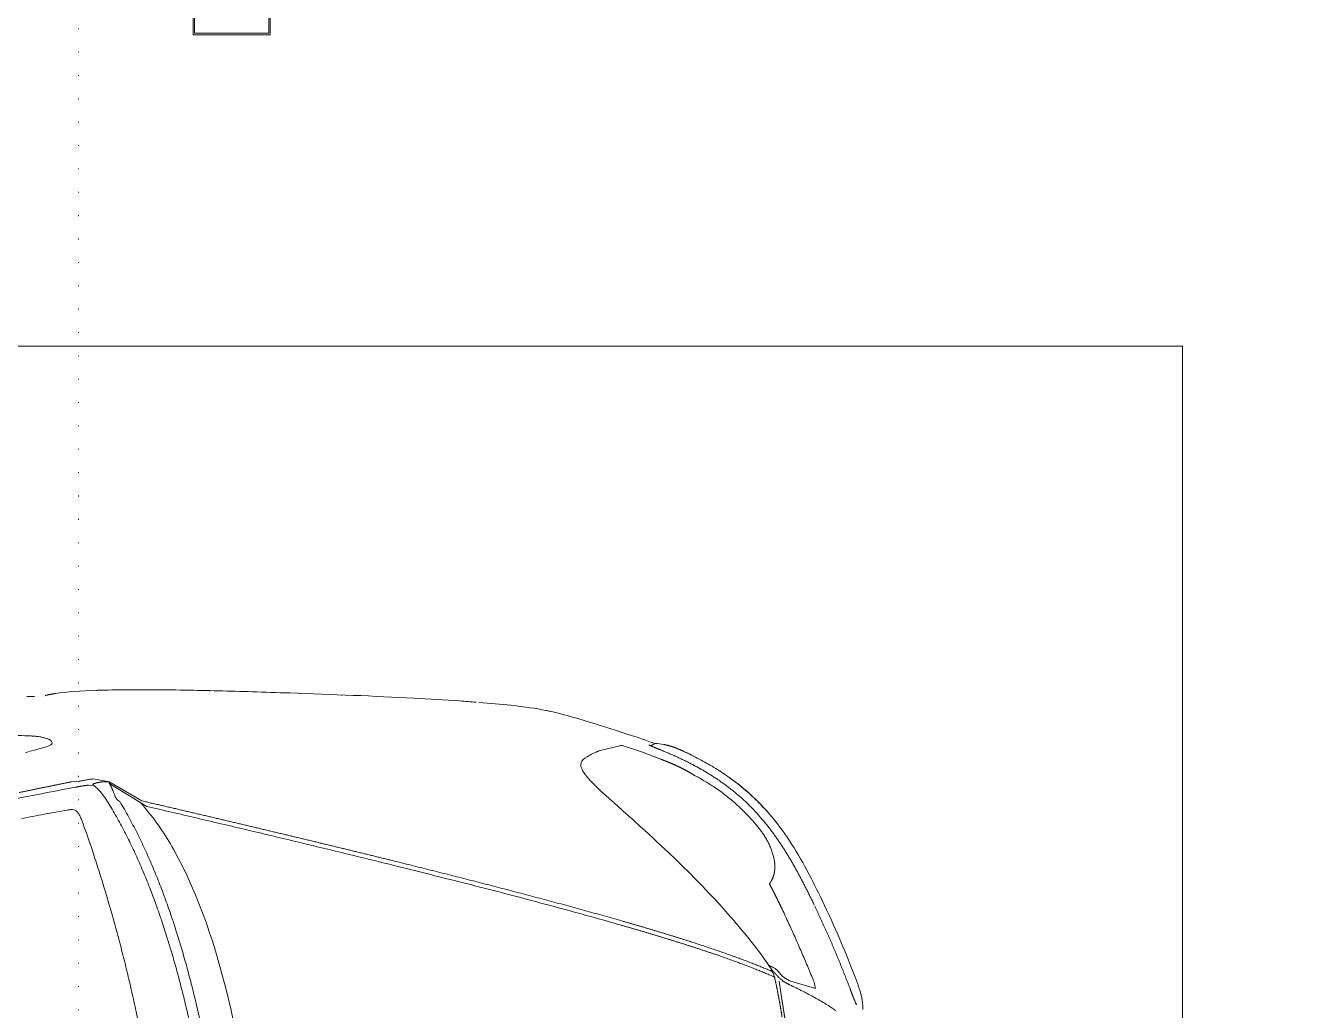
# Model space of a CAD drawing. Extents: x -1073 to 35213, y -1180 to 6950.
# Drawn here: x 31654 to 31829.6, y 2260.8 to 2396.8 of the extents above; entities that cross this region are included whole.
import ezdxf
from ezdxf.xclip import XClip

# ---------------------------------------------------------------- set-up
doc = ezdxf.new("R2010")
doc.units = 0
doc.header["$LTSCALE"] = 25
doc.header["$XCLIPFRAME"] = 0
doc.linetypes.add('DOT2', pattern=[0.125, 0, -0.125])
doc.layers.get('0').update_dxf_attribs({"color": 9, "lineweight": 9})
for name, color, linetype, lineweight in [('04', 9, 'Continuous', 9), ('06D', 9, 'Continuous', 9), ('10A', 9, 'Continuous', 9), ('20', 9, 'DOT2', 9), ('E-DAHİLİ KAMERA', 7, 'Continuous', 30), ('E-HARİCİ KAMERA', 7, 'Continuous', 30)]:
    doc.layers.add(name, color=color, linetype=linetype, lineweight=lineweight)

# ---------------------------------------------------------------- blocks, each defined once
blk = doc.blocks.new('p-araba-polo')
at = {"extrusion": (0, 0, -1)}
for p, q in [((0.3189, 0.7484), (0.328, 0.7495)), ((0.3334, 0.7485), (0.3346, 0.7476)), ((0.3344, 0.7478), (0.3365, 0.7464)), ((0.4081, 0.7394), (0.3783, 0.7469)), ((1.1683, 0.7463), (1.1655, 0.7477)), ((1.1879, 0.7407), (1.1962, 0.7386)), ((0.4278, 0.7293), (0.4248, 0.7314)), ((1.033, 0.6629), (1.0852, 0.695)), ((1.0841, 0.6962), (1.0396, 0.6705)), ((1.1066, 0.7007), (1.0845, 0.6967)), ((1.1073, 0.6936), (1.1062, 0.6918)), ((1.1134, 0.6923), (1.1062, 0.6918)), ((1.1134, 0.6923), (1.1134, 0.6923)), ((1.1367, 0.6968), (1.1276, 0.6974)), ((0.3875, 0.668), (0.3764, 0.6575)), ((0.3712, 0.653), (0.3749, 0.6562)), ((0.3749, 0.6562), (0.3764, 0.6575)), ((0.172, 0.4427), (0.1727, 0.4429)), ((0.1727, 0.4429), (0.1735, 0.4432)), ((0.1094, 0.4114), (0.1433, 0.4214)), ((0.1556, 0.3961), (0.1593, 0.4217)), ((0.1683, 0.4355), (0.17, 0.4382))]:
    blk.add_line(p, q, dxfattribs=at)
at = {"flags": 128}
for points in [[(1.1683, 0.7463), (1.1701, 0.7457), (1.1719, 0.7451), (1.1739, 0.7445)], [(1.1739, 0.7445), (1.1785, 0.7432), (1.1832, 0.742), (1.1879, 0.7407)], [(0.427, 0.7064), (0.4277, 0.7072), (0.4282, 0.7081)], [(0.4171, 0.6952), (0.4181, 0.6962), (0.4193, 0.6975), (0.4207, 0.699)], [(0.3874, 0.668), (0.3906, 0.6707), (0.3938, 0.6734)]]:
    blk.add_lwpolyline(points, dxfattribs=at)
for points, degree, knots in [([(0.578, 0.8067), (0.5852, 0.8073), (0.6136, 0.8094), (0.6943, 0.8142), (0.7938, 0.8181), (0.9022, 0.8216), (0.9869, 0.8238), (1.0486, 0.8241), (1.0808, 0.8236)], 3, [0, 0, 0, 0, 0.049552, 0.182368, 0.511137, 0.607099, 0.78604, 1, 1, 1, 1]), ([(1.1685, 0.817), (1.1673, 0.8173), (1.1645, 0.8178), (1.1614, 0.8183), (1.1596, 0.8186)], 3, [0, 0, 0, 0, 0.431347, 1, 1, 1, 1]), ([(1.1747, 0.8151), (1.1747, 0.8151), (1.1747, 0.8151), (1.1747, 0.8151), (1.1747, 0.8151), (1.1747, 0.8151), (1.1747, 0.8151), (1.1747, 0.8151), (1.1747, 0.8151), (1.1747, 0.8151), (1.1747, 0.8151)], 5, [0, 0, 0, 0, 0, 0, 1, 1, 1, 1, 1, 1.000001, 1.000001, 1.000001, 1.000001, 1.000001, 1.000001]), ([(1.1747, 0.8151), (1.1747, 0.8151), (1.1747, 0.8151), (1.1747, 0.8151), (1.1747, 0.8151), (1.1747, 0.8151), (1.1747, 0.8151)], 3, [0, 0, 0, 0, 1, 1, 1, 1.000001, 1.000001, 1.000001, 1.000001]), ([(1.1766, 0.815), (1.1766, 0.815), (1.1766, 0.815), (1.1766, 0.815), (1.1766, 0.815), (1.1766, 0.815), (1.1766, 0.815)], 3, [0, 0, 0, 0, 1, 1, 1, 1, 1, 1, 1]), ([(1.191, 0.8144), (1.1909, 0.8144), (1.1897, 0.8144), (1.1862, 0.8144), (1.1896, 0.8144), (1.1952, 0.8145), (1.1986, 0.8146)], 3, [0, 0, 0, 0, 0.113468, 0.583142, 0.713373, 1, 1, 1, 1]), ([(0.3308, 0.7495), (0.3436, 0.7542), (0.3636, 0.7609), (0.3938, 0.7706), (0.4254, 0.7806), (0.4544, 0.789), (0.4711, 0.793), (0.4757, 0.7941)], 3, [0, 0, 0, 0, 0.260213, 0.420209, 0.662967, 0.897224, 1, 1, 1, 1]), ([(0.4758, 0.7941), (0.4779, 0.7946), (0.4931, 0.7978), (0.5106, 0.8003), (0.5297, 0.8023)], 3, [0, 0, 0, 0, 0.124213, 1, 1, 1, 1]), ([(0.5894, 0.8074), (0.5894, 0.8074), (0.5894, 0.8074), (0.5894, 0.8074), (0.5894, 0.8074), (0.5894, 0.8074), (0.5894, 0.8074), (0.5894, 0.8074), (0.5894, 0.8074), (0.5894, 0.8074), (0.5894, 0.8074), (0.5894, 0.8074), (0.5894, 0.8074), (0.5894, 0.8074), (0.5894, 0.8074)], 7, [0, 0, 0, 0, 0, 0, 0, 0, 1, 1, 1, 1, 1, 1, 1, 1, 1, 1, 1, 1, 1, 1, 1]), ([(1.1969, 0.7603), (1.195, 0.7602), (1.191, 0.76), (1.1851, 0.7596), (1.1793, 0.7588), (1.1739, 0.7576), (1.1692, 0.756), (1.1673, 0.7548), (1.1663, 0.7541)], 3, [0, 0, 0, 0, 0.166986, 0.333867, 0.500619, 0.667165, 0.83361, 1, 1, 1, 1]), ([(1.2672, 0.7617), (1.2555, 0.7616), (1.2321, 0.7613), (1.2086, 0.7606), (1.1969, 0.7603)], 3, [0, 0, 0, 0, 0.500277, 1, 1, 1, 1]), ([(0.1774, 0.6572), (0.18, 0.6601), (0.1853, 0.6658), (0.1936, 0.6741), (0.2022, 0.6821), (0.2111, 0.6897), (0.2203, 0.697), (0.2298, 0.7039), (0.2395, 0.7105), (0.2494, 0.7168), (0.2595, 0.7227), (0.2698, 0.7283), (0.2803, 0.7337), (0.2874, 0.737), (0.2909, 0.7387)], 3, [0, 0, 0, 0, 0.083333, 0.166665, 0.249997, 0.333329, 0.416662, 0.499995, 0.583328, 0.666661, 0.749996, 0.83333, 0.916665, 1, 1, 1, 1]), ([(0.2909, 0.7387), (0.2938, 0.74), (0.2996, 0.7426), (0.3085, 0.7459), (0.3146, 0.7476), (0.3178, 0.7481)], 3, [0, 0, 0, 0, 0.333411, 0.666747, 1, 1, 1, 1]), ([(0.3764, 0.7468), (0.3726, 0.7457), (0.3649, 0.7434), (0.3536, 0.7396), (0.3424, 0.7356), (0.3351, 0.7327), (0.3314, 0.7312)], 3, [0, 0, 0, 0, 0.250001, 0.500002, 0.750003, 1, 1, 1, 1]), ([(0.3314, 0.7312), (0.3306, 0.7308), (0.3289, 0.7302), (0.3265, 0.7292), (0.3241, 0.7283), (0.3217, 0.7274), (0.3202, 0.7269), (0.3195, 0.7266)], 3, [0, 0, 0, 0, 0.19886, 0.400952, 0.606006, 0.809658, 1, 1, 1, 1]), ([(0.0999, 0.5329), (0.1137, 0.5611), (0.1417, 0.6167), (0.1884, 0.6724), (0.2204, 0.6972), (0.2284, 0.7028)], 3, [0, 0, 0, 0, 0.436314, 0.862947, 1, 1, 1, 1]), ([(0.2762, 0.7056), (0.2741, 0.7045), (0.2697, 0.7021), (0.2632, 0.6983), (0.2566, 0.6943), (0.2523, 0.6915), (0.2501, 0.6901)], 3, [0, 0, 0, 0, 0.240377, 0.493552, 0.746754, 1, 1, 1, 1]), ([(0.2501, 0.6901), (0.2474, 0.6883), (0.2421, 0.6847), (0.2343, 0.679), (0.2268, 0.6729), (0.2194, 0.6665), (0.2145, 0.662), (0.2121, 0.6598)], 3, [0, 0, 0, 0, 0.200084, 0.400065, 0.600042, 0.800036, 1, 1, 1, 1]), ([(1.0835, 0.6949), (1.0835, 0.6949), (1.0835, 0.6949), (1.0835, 0.6949), (1.0835, 0.6949), (1.0835, 0.6949), (1.0835, 0.6949), (1.0835, 0.6949), (1.0835, 0.6949), (1.0835, 0.6949), (1.0835, 0.6949)], 5, [0, 0, 0, 0, 0, 0, 1, 1, 1, 1, 1, 1.000001, 1.000001, 1.000001, 1.000001, 1.000001, 1.000001]), ([(1.0853, 0.6968), (1.0851, 0.6968), (1.0847, 0.6968), (1.0844, 0.6966), (1.0841, 0.6965), (1.0841, 0.6963), (1.0841, 0.6962)], 3, [0, 0, 0, 0, 0.226641, 0.489612, 0.73866, 1, 1, 1, 1]), ([(1.093, 0.6968), (1.0925, 0.6969), (1.0916, 0.6969), (1.0908, 0.6969), (1.0904, 0.6969)], 3, [0, 0, 0, 0, 0.627101, 1, 1, 1, 1]), ([(1.0954, 0.6966), (1.095, 0.6967), (1.0942, 0.6968), (1.0934, 0.6968), (1.093, 0.6968)], 3, [0, 0, 0, 0, 0.505636, 1, 1, 1, 1]), ([(1.1073, 0.6936), (1.1072, 0.6936), (1.107, 0.6938), (1.1066, 0.6939), (1.1062, 0.6941), (1.106, 0.6942)], 3, [0, 0, 0, 0, 0.23445, 0.472231, 1, 1, 1, 1]), ([(1.1066, 0.7007), (1.1085, 0.7005), (1.1121, 0.7001), (1.1174, 0.6992), (1.1226, 0.6983), (1.1259, 0.6977), (1.1276, 0.6974)], 3, [0, 0, 0, 0, 0.249853, 0.499728, 0.749768, 1, 1, 1, 1]), ([(1.1075, 0.6933), (1.1074, 0.6934), (1.1074, 0.6935), (1.1073, 0.6935), (1.1073, 0.6936)], 3, [0, 0, 0, 0, 0.501057, 1, 1, 1, 1]), ([(1.2133, 0.6735), (1.2066, 0.6748), (1.1931, 0.6775), (1.1725, 0.6814), (1.1518, 0.6855), (1.1379, 0.6882), (1.131, 0.6895)], 3, [0, 0, 0, 0, 0.24266, 0.489789, 0.74853, 1, 1, 1, 1]), ([(1.1367, 0.6968), (1.1487, 0.6944), (1.1728, 0.6895), (1.197, 0.6845), (1.2091, 0.682)], 3, [0, 0, 0, 0, 0.500039, 1, 1, 1, 1]), ([(1.0739, 0.6723), (1.0744, 0.6729), (1.0755, 0.6741), (1.0761, 0.6756), (1.0764, 0.6763)], 3, [0, 0, 0, 0, 0.499911, 1, 1, 1, 1]), ([(1.0764, 0.6763), (1.0769, 0.6775), (1.0778, 0.68), (1.0787, 0.6824), (1.0792, 0.6836)], 3, [0, 0, 0, 0, 0.511036, 1, 1, 1, 1]), ([(0.17, 0.4382), (0.1858, 0.4614), (0.2457, 0.5368), (0.3175, 0.6057), (0.3712, 0.653)], 3, [0, 0, 0, 0, 0.290843, 1, 1, 1, 1]), ([(1.033, 0.6629), (1.0101, 0.6576), (0.9644, 0.6469), (0.8959, 0.6308), (0.8275, 0.6145), (0.7594, 0.598), (0.7142, 0.5869), (0.6916, 0.5814)], 3, [0, 0, 0, 0, 0.200074, 0.400125, 0.600159, 0.800117, 1, 1, 1, 1]), ([(1.1426, 0.6577), (1.141, 0.658), (1.1379, 0.6585), (1.1335, 0.6585), (1.1295, 0.6564), (1.1265, 0.6525), (1.1242, 0.6477), (1.1229, 0.6442), (1.1222, 0.6424)], 3, [0, 0, 0, 0, 0.19548, 0.351811, 0.493077, 0.645392, 0.816793, 1, 1, 1, 1]), ([(1.1222, 0.6424), (1.1229, 0.6442), (1.1242, 0.6477), (1.1265, 0.6525), (1.1295, 0.6564), (1.1335, 0.6585), (1.1379, 0.6585), (1.141, 0.658), (1.1426, 0.6577)], 3, [0, 0, 0, 0, 0.183207, 0.354608, 0.506923, 0.648189, 0.80452, 1, 1, 1, 1]), ([(1.2061, 0.646), (1.1954, 0.6481), (1.1743, 0.6523), (1.1532, 0.6559), (1.1426, 0.6577)], 3, [0, 0, 0, 0, 0.502145, 1, 1, 1, 1]), ([(0.1875, 0.633), (0.1864, 0.6316), (0.1842, 0.6288), (0.1821, 0.6258), (0.1811, 0.6243)], 3, [0, 0, 0, 0, 0.500031, 1, 1, 1, 1]), ([(1.0993, 0.5749), (1.102, 0.5834), (1.1072, 0.5996), (1.1147, 0.6221), (1.1199, 0.6361), (1.1222, 0.6424)], 3, [0, 0, 0, 0, 0.374907, 0.71679, 1, 1, 1, 1]), ([(0.1811, 0.6243), (0.18, 0.6226), (0.1777, 0.619), (0.1747, 0.6136), (0.172, 0.6079), (0.1698, 0.6023), (0.1679, 0.5965), (0.1664, 0.5907), (0.1659, 0.5869), (0.1656, 0.585)], 3, [0, 0, 0, 0, 0.14287, 0.285738, 0.428603, 0.571464, 0.714319, 0.857165, 1, 1, 1, 1]), ([(0.3769, 0.5048), (0.3854, 0.5073), (0.4025, 0.5121), (0.4283, 0.5193), (0.4542, 0.5264), (0.4802, 0.5334), (0.5063, 0.5403), (0.5325, 0.5472), (0.5587, 0.554), (0.5851, 0.5608), (0.6115, 0.5675), (0.6379, 0.5742), (0.6644, 0.5808), (0.6821, 0.5852), (0.6909, 0.5874)], 3, [0, 0, 0, 0, 0.083342, 0.166682, 0.25, 0.333306, 0.416615, 0.499936, 0.583268, 0.666606, 0.749946, 0.83329, 0.916643, 1, 1, 1, 1]), ([(0.6916, 0.5814), (0.6764, 0.5776), (0.6461, 0.5701), (0.6008, 0.5587), (0.5557, 0.5472), (0.5107, 0.5355), (0.4661, 0.5235), (0.4216, 0.5114), (0.3923, 0.5031), (0.3777, 0.4989)], 3, [0, 0, 0, 0, 0.142912, 0.285805, 0.428682, 0.57154, 0.714362, 0.857157, 1, 1, 1, 1]), ([(1.007, 0), (1.0071, 0.0093), (1.0072, 0.0278), (1.0078, 0.0557), (1.0089, 0.0835), (1.0105, 0.1113), (1.0124, 0.1391), (1.0149, 0.1668), (1.0177, 0.1945), (1.0209, 0.2221), (1.0246, 0.2497), (1.0287, 0.2773), (1.0332, 0.3047), (1.0381, 0.3322), (1.0434, 0.3595), (1.049, 0.3867), (1.0551, 0.4139), (1.0616, 0.441), (1.0684, 0.468), (1.0756, 0.4949), (1.0831, 0.5217), (1.091, 0.5484), (1.0965, 0.5661), (1.0993, 0.5749)], 3, [0, 0, 0, 0, 0.047619, 0.095238, 0.142857, 0.190476, 0.238095, 0.285714, 0.333333, 0.380952, 0.428571, 0.47619, 0.523809, 0.571428, 0.619047, 0.666666, 0.714285, 0.761904, 0.809523, 0.857143, 0.904762, 0.952381, 1, 1, 1, 1]), ([(0.172, 0.5544), (0.1691, 0.5489), (0.1634, 0.5378), (0.158, 0.5266), (0.1553, 0.521)], 3, [0, 0, 0, 0, 0.499946, 1, 1, 1, 1]), ([(0.1721, 0.5572), (0.1723, 0.557), (0.1726, 0.5565), (0.1725, 0.5554), (0.1722, 0.5547), (0.172, 0.5544)], 3, [0, 0, 0, 0, 0.34173, 0.655167, 1, 1, 1, 1]), ([(0.1553, 0.521), (0.1524, 0.5147), (0.1464, 0.5022), (0.1379, 0.4833), (0.1296, 0.4643), (0.1214, 0.4453), (0.1161, 0.4325), (0.1135, 0.4261)], 3, [0, 0, 0, 0, 0.199959, 0.399928, 0.599921, 0.799944, 1, 1, 1, 1]), ([(0.1641, 0.4383), (0.1647, 0.4387), (0.1659, 0.4396), (0.1678, 0.4407), (0.1692, 0.4414), (0.1699, 0.4417)], 3, [0, 0, 0, 0, 0.333542, 0.667239, 1, 1, 1, 1]), ([(0.044, 0.3824), (0.044, 0.3841), (0.0439, 0.3875), (0.0443, 0.3927), (0.0451, 0.3978), (0.0462, 0.4028), (0.0476, 0.4078), (0.0492, 0.4127), (0.0509, 0.4176), (0.0521, 0.4208), (0.0527, 0.4224)], 3, [0, 0, 0, 0, 0.124987, 0.249975, 0.374965, 0.49996, 0.624964, 0.749973, 0.874985, 1, 1, 1, 1]), ([(0.1135, 0.4261), (0.1129, 0.4247), (0.1118, 0.422), (0.1104, 0.4178), (0.1095, 0.414), (0.1094, 0.4122), (0.1094, 0.4114)], 3, [0, 0, 0, 0, 0.270369, 0.539534, 0.807022, 1, 1, 1, 1]), ([(0.1433, 0.4214), (0.145, 0.4222), (0.1483, 0.4238), (0.1515, 0.426), (0.1531, 0.4271)], 3, [0, 0, 0, 0, 0.500778, 1, 1, 1, 1]), ([(0.1553, 0.4228), (0.1545, 0.4221), (0.1529, 0.4209), (0.1502, 0.4193), (0.1476, 0.4179), (0.1458, 0.417), (0.1449, 0.4166)], 3, [0, 0, 0, 0, 0.248986, 0.49846, 0.748736, 1, 1, 1, 1]), ([(0.1531, 0.4271), (0.1539, 0.4278), (0.1555, 0.429), (0.1569, 0.4305), (0.1576, 0.4313)], 3, [0, 0, 0, 0, 0.5173, 1, 1, 1, 1]), ([(0.1619, 0.4288), (0.1608, 0.4277), (0.1586, 0.4255), (0.1564, 0.4237), (0.1553, 0.4228)], 3, [0, 0, 0, 0, 0.500116, 1, 1, 1, 1]), ([(0.1576, 0.4313), (0.1582, 0.4321), (0.1596, 0.4337), (0.1616, 0.4362), (0.1632, 0.4376), (0.1641, 0.4383)], 3, [0, 0, 0, 0, 0.335072, 0.667573, 1, 1, 1, 1]), ([(0.1658, 0.4273), (0.1656, 0.4266), (0.1653, 0.4252), (0.165, 0.4237), (0.1648, 0.423)], 3, [0, 0, 0, 0, 0.499348, 1, 1, 1, 1]), ([(0.1691, 0.435), (0.1686, 0.4342), (0.1676, 0.4326), (0.1665, 0.43), (0.1661, 0.4282), (0.1658, 0.4273)], 3, [0, 0, 0, 0, 0.333479, 0.665683, 1, 1, 1, 1]), ([(0.1684, 0.4358), (0.1683, 0.4357), (0.1677, 0.4351), (0.1672, 0.4346), (0.1668, 0.4342)], 3, [0, 0, 0, 0, 0.227086, 1, 1, 1, 1]), ([(0.0615, 0.4113), (0.0608, 0.4095), (0.0594, 0.4057), (0.0572, 0.4), (0.0549, 0.3942), (0.0534, 0.3907), (0.0526, 0.3888)], 3, [0, 0, 0, 0, 0.242914, 0.490387, 0.743262, 1, 1, 1, 1]), ([(0.1449, 0.4166), (0.1418, 0.4151), (0.1357, 0.4122), (0.127, 0.4078), (0.1185, 0.4034), (0.1103, 0.399), (0.1024, 0.3945), (0.0949, 0.3901), (0.0878, 0.3856), (0.0833, 0.3826), (0.0811, 0.3811)], 3, [0, 0, 0, 0, 0.125001, 0.250002, 0.375002, 0.500003, 0.625003, 0.750002, 0.875001, 1, 1, 1, 1]), ([(0.1535, 0.3825), (0.1538, 0.3848), (0.1545, 0.3893), (0.1553, 0.3939), (0.1556, 0.3961)], 3, [0, 0, 0, 0, 0.499954, 1, 1, 1, 1]), ([(0.92, 0.3968), (0.9028, 0.3261), (0.8804, 0.1943), (0.8718, 0.0608), (0.8718, 0)], 3, [0, 0, 0, 0, 0.54461, 1, 1, 1, 1]), ([(0.1516, 0.371), (0.1519, 0.373), (0.1526, 0.3768), (0.1532, 0.3806), (0.1535, 0.3825)], 3, [0, 0, 0, 0, 0.500002, 1, 1, 1, 1])]:
    blk.add_open_spline(points, degree=degree, knots=knots)
for points, degree in [([(0.7638, 0.8164), (0.7637, 0.8164), (0.7637, 0.8163), (0.7636, 0.8162), (0.7635, 0.8161), (0.7634, 0.8159)], 5), ([(0.7638, 0.8164), (0.7637, 0.8164), (0.7637, 0.8163), (0.7636, 0.8162), (0.7635, 0.8161), (0.7634, 0.8159)], 5), ([(0.9357, 0.8222), (0.9352, 0.8222), (0.9348, 0.8222), (0.9343, 0.8222)], 3), ([(0.9453, 0.8224), (0.9455, 0.8224), (0.9457, 0.8224), (0.9459, 0.8223), (0.9461, 0.8222), (0.9463, 0.8221)], 5), ([(0.9453, 0.8224), (0.9455, 0.8224), (0.9457, 0.8224), (0.9459, 0.8223), (0.9461, 0.8222), (0.9463, 0.8221)], 5), ([(1.0811, 0.8236), (1.0881, 0.8235), (1.0946, 0.8233), (1.1009, 0.8231)], 3), ([(1.1014, 0.8231), (1.1013, 0.8231), (1.1011, 0.8231), (1.101, 0.8231), (1.1008, 0.8231), (1.1007, 0.8231), (1.1006, 0.8231), (1.1004, 0.8231)], 7), ([(1.1004, 0.8231), (1.1009, 0.8231), (1.1013, 0.8231), (1.1018, 0.8231), (1.1022, 0.823), (1.1026, 0.8229)], 5), ([(1.1026, 0.8229), (1.1022, 0.823), (1.1018, 0.8231), (1.1013, 0.8231), (1.1009, 0.8231), (1.1004, 0.8231)], 5), ([(1.1004, 0.8231), (1.1008, 0.8231), (1.1011, 0.8231), (1.1015, 0.8231)], 3), ([(1.1009, 0.8231), (1.1242, 0.8223), (1.1443, 0.821), (1.1589, 0.8187)], 3), ([(1.1596, 0.8186), (1.1593, 0.8187), (1.1591, 0.8187), (1.1588, 0.8188), (1.1585, 0.8188), (1.1583, 0.8188)], 5), ([(1.1596, 0.8186), (1.1593, 0.8187), (1.1591, 0.8187), (1.1588, 0.8188), (1.1585, 0.8188), (1.1583, 0.8188)], 5), ([(1.1589, 0.8187), (1.1624, 0.8182), (1.1655, 0.8176), (1.1686, 0.817)], 3), ([(1.1686, 0.817), (1.167, 0.8173), (1.1652, 0.8177), (1.1634, 0.818), (1.1615, 0.8183), (1.1596, 0.8186)], 5), ([(1.1596, 0.8186), (1.1623, 0.8181), (1.165, 0.8176), (1.1677, 0.8171), (1.1705, 0.8166), (1.1732, 0.816)], 5), ([(1.1778, 0.815), (1.1778, 0.815), (1.1778, 0.815), (1.1778, 0.815), (1.1778, 0.815), (1.1778, 0.815), (1.1778, 0.815)], 6), ([(1.1778, 0.815), (1.1778, 0.815), (1.1778, 0.815), (1.1778, 0.815), (1.1778, 0.815), (1.1778, 0.815)], 5), ([(0.5299, 0.8024), (0.5443, 0.8039), (0.5588, 0.8052), (0.5741, 0.8064)], 3), ([(0.3217, 0.7403), (0.3016, 0.7322), (0.2819, 0.7231), (0.2626, 0.713), (0.244, 0.7016), (0.2263, 0.6886), (0.21, 0.6742), (0.1949, 0.6585)], 7), ([(0.284, 0.7354), (0.2863, 0.7365), (0.2886, 0.7376), (0.2909, 0.7387)], 3), ([(0.3189, 0.7484), (0.3138, 0.7474), (0.3089, 0.7461), (0.3042, 0.7445), (0.2997, 0.7427), (0.2953, 0.7407), (0.2909, 0.7387)], 6), ([(0.291, 0.7387), (0.2909, 0.7387), (0.2909, 0.7387)], 2), ([(0.3392, 0.7476), (0.3378, 0.7469), (0.3359, 0.746), (0.3336, 0.745), (0.3308, 0.7439), (0.3278, 0.7427), (0.3247, 0.7415), (0.3217, 0.7403)], 7), ([(0.3218, 0.7403), (0.3218, 0.7404), (0.3217, 0.7404), (0.3217, 0.7403), (0.3217, 0.7403), (0.3217, 0.7403)], 5), ([(0.3217, 0.7403), (0.3217, 0.7403), (0.3217, 0.7404), (0.3217, 0.7404), (0.3218, 0.7403), (0.3218, 0.7403)], 5), ([(0.328, 0.7495), (0.3299, 0.7499), (0.3326, 0.7491), (0.3334, 0.7485)], 3), ([(0.3342, 0.7479), (0.3342, 0.7479), (0.3342, 0.7479), (0.3343, 0.7479), (0.3343, 0.7479), (0.3343, 0.7479)], 5), ([(0.3342, 0.7479), (0.3342, 0.7479), (0.3343, 0.7479), (0.3343, 0.7479)], 3), ([(0.3392, 0.7476), (0.3389, 0.7475), (0.3386, 0.7474), (0.3383, 0.7472), (0.3379, 0.747), (0.3377, 0.7468)], 5), ([(0.3392, 0.7476), (0.339, 0.7475), (0.3387, 0.7474), (0.3385, 0.7473), (0.3382, 0.7472), (0.338, 0.747)], 5), ([(0.3764, 0.7468), (0.3768, 0.7469), (0.3772, 0.747), (0.3776, 0.747), (0.378, 0.747), (0.3783, 0.7469)], 5), ([(0.4081, 0.7394), (0.4089, 0.7391), (0.4097, 0.7388), (0.4106, 0.7385), (0.4114, 0.7382), (0.4122, 0.7378), (0.4131, 0.7375)], 6), ([(0.4248, 0.7314), (0.4196, 0.7347), (0.4139, 0.7373), (0.4081, 0.7394)], 3), ([(1.1655, 0.7477), (1.1631, 0.7494), (1.163, 0.7521), (1.1659, 0.7541)], 3), ([(1.2, 0.7372), (1.1996, 0.7373), (1.1993, 0.7374), (1.1989, 0.7375), (1.1986, 0.7376), (1.1982, 0.7377), (1.1979, 0.7377), (1.1975, 0.7378)], 7), ([(0.3195, 0.7266), (0.3131, 0.7243), (0.3067, 0.7217), (0.3004, 0.7189), (0.2941, 0.7159), (0.288, 0.7127), (0.2819, 0.7091), (0.276, 0.7054)], 7), ([(0.2817, 0.7343), (0.2817, 0.7343), (0.2818, 0.7344), (0.2818, 0.7344)], 3), ([(0.3228, 0.7278), (0.322, 0.7276), (0.3213, 0.7275), (0.3207, 0.7272), (0.3201, 0.7269), (0.3195, 0.7266)], 5), ([(0.3228, 0.7278), (0.322, 0.7276), (0.3213, 0.7275), (0.3207, 0.7272), (0.3201, 0.7269), (0.3195, 0.7266)], 5), ([(0.3291, 0.7303), (0.3291, 0.7303), (0.3292, 0.7304), (0.3293, 0.7304), (0.3293, 0.7304), (0.3294, 0.7304), (0.3294, 0.7304), (0.3295, 0.7304), (0.3296, 0.7305), (0.3296, 0.7305)], 9), ([(0.3296, 0.7305), (0.3296, 0.7305), (0.3295, 0.7304), (0.3294, 0.7304), (0.3294, 0.7304), (0.3293, 0.7304), (0.3293, 0.7304), (0.3292, 0.7304), (0.3291, 0.7303), (0.3291, 0.7303)], 9), ([(0.3291, 0.7303), (0.3291, 0.7303), (0.3291, 0.7303), (0.3291, 0.7303), (0.3291, 0.7303), (0.3291, 0.7303), (0.3291, 0.7303), (0.3291, 0.7303), (0.3291, 0.7303), (0.3291, 0.7303)], 9), ([(0.3317, 0.7313), (0.3315, 0.7313), (0.3314, 0.7312), (0.3314, 0.7312), (0.3314, 0.7312), (0.3314, 0.7312)], 5), ([(0.3317, 0.7313), (0.3315, 0.7313), (0.3314, 0.7312), (0.3314, 0.7312), (0.3314, 0.7312), (0.3314, 0.7312)], 5), ([(0.4334, 0.7204), (0.4334, 0.7239), (0.4311, 0.7269), (0.4278, 0.7293)], 3), ([(0.4282, 0.7081), (0.4316, 0.7131), (0.4335, 0.7174), (0.4334, 0.7204)], 3), ([(0.2765, 0.7057), (0.2764, 0.7057), (0.2762, 0.7056), (0.2761, 0.7056), (0.276, 0.7055), (0.276, 0.7054)], 5), ([(0.2765, 0.7057), (0.2764, 0.7057), (0.2762, 0.7056), (0.2761, 0.7056), (0.276, 0.7055), (0.276, 0.7054)], 5), ([(0.4207, 0.699), (0.423, 0.7016), (0.4252, 0.704), (0.427, 0.7064)], 3), ([(0.3938, 0.6734), (0.3987, 0.6777), (0.4036, 0.682), (0.4082, 0.6864)], 3), ([(0.4082, 0.6864), (0.4113, 0.6894), (0.4143, 0.6923), (0.4171, 0.6952)], 3), ([(1.0847, 0.695), (1.0835, 0.6928), (1.0823, 0.6906), (1.0812, 0.6883), (1.0802, 0.686), (1.0792, 0.6836)], 5), ([(1.0819, 0.692), (1.0819, 0.692), (1.0819, 0.692), (1.0819, 0.6919)], 3), ([(1.0835, 0.6949), (1.0837, 0.6952), (1.0838, 0.6954), (1.0839, 0.6957), (1.084, 0.6959), (1.0841, 0.6962)], 5), ([(1.0852, 0.695), (1.0851, 0.695), (1.085, 0.695), (1.0849, 0.695), (1.0848, 0.695), (1.0846, 0.695)], 5), ([(1.0847, 0.695), (1.0849, 0.695), (1.085, 0.695), (1.0852, 0.695)], 3), ([(1.0856, 0.6968), (1.0855, 0.6968), (1.0854, 0.6968), (1.0853, 0.6968)], 3), ([(1.0853, 0.6665), (1.0897, 0.6737), (1.0944, 0.6806), (1.0995, 0.687), (1.1062, 0.6918)], 4), ([(1.0895, 0.6969), (1.0887, 0.6969), (1.088, 0.6968), (1.0872, 0.6968), (1.0864, 0.6968), (1.0856, 0.6968)], 5), ([(1.0904, 0.6969), (1.0901, 0.6969), (1.0898, 0.6969), (1.0895, 0.6969)], 3), ([(1.093, 0.6968), (1.0935, 0.6968), (1.094, 0.6968), (1.0944, 0.6967), (1.0949, 0.6967), (1.0954, 0.6966)], 5), ([(1.0954, 0.6966), (1.0957, 0.6966), (1.0959, 0.6965), (1.0962, 0.6965), (1.0964, 0.6965), (1.0967, 0.6964)], 5), ([(1.0967, 0.6964), (1.0963, 0.6965), (1.0958, 0.6965), (1.0954, 0.6966)], 3), ([(1.0967, 0.6964), (1.0969, 0.6964), (1.0972, 0.6963), (1.0974, 0.6963), (1.0977, 0.6962), (1.0979, 0.6962)], 5), ([(1.0979, 0.6962), (1.0975, 0.6963), (1.0971, 0.6963), (1.0967, 0.6964)], 3), ([(1.0979, 0.6962), (1.0992, 0.696), (1.1005, 0.6957), (1.1018, 0.6955), (1.103, 0.6951), (1.1043, 0.6947)], 5), ([(1.1043, 0.6947), (1.1046, 0.6947), (1.1048, 0.6946), (1.1051, 0.6945), (1.1054, 0.6944), (1.1056, 0.6943)], 5), ([(1.1056, 0.6943), (1.1052, 0.6945), (1.1048, 0.6946), (1.1043, 0.6947)], 3), ([(1.1056, 0.6943), (1.1057, 0.6943), (1.1058, 0.6942), (1.1059, 0.6942), (1.1059, 0.6942), (1.106, 0.6942)], 5), ([(1.106, 0.6942), (1.1059, 0.6942), (1.1057, 0.6943), (1.1056, 0.6943)], 3), ([(1.106, 0.6942), (1.1063, 0.6941), (1.1065, 0.694), (1.1067, 0.6939), (1.107, 0.6938), (1.1073, 0.6936)], 5), ([(1.106, 0.6942), (1.106, 0.6942), (1.106, 0.6942), (1.106, 0.6942)], 3), ([(1.1062, 0.6922), (1.1062, 0.6921), (1.1062, 0.6921), (1.1062, 0.692), (1.1062, 0.692), (1.1062, 0.6919)], 5), ([(1.1062, 0.6922), (1.1062, 0.6921), (1.1062, 0.6921), (1.1062, 0.692), (1.1062, 0.692), (1.1062, 0.6919)], 5), ([(1.1062, 0.6919), (1.1062, 0.6919), (1.1062, 0.6919), (1.1062, 0.6919), (1.1062, 0.6919), (1.1062, 0.6919)], 5), ([(1.1062, 0.6919), (1.1062, 0.6919), (1.1062, 0.6919), (1.1062, 0.6919)], 3), ([(1.1073, 0.6936), (1.1073, 0.6935), (1.1074, 0.6935), (1.1074, 0.6934), (1.1074, 0.6934), (1.1075, 0.6933)], 5), ([(1.131, 0.6895), (1.1285, 0.6899), (1.126, 0.6904), (1.1235, 0.6908), (1.121, 0.6912), (1.1184, 0.6916), (1.1159, 0.6919), (1.1134, 0.6923)], 7), ([(1.1356, 0.6887), (1.1356, 0.6887), (1.1356, 0.6886), (1.1355, 0.6886), (1.1355, 0.6886), (1.1355, 0.6886)], 5), ([(1.1355, 0.6886), (1.1355, 0.6886), (1.1355, 0.6886), (1.1356, 0.6886), (1.1356, 0.6887), (1.1356, 0.6887)], 5), ([(1.2091, 0.682), (1.1946, 0.685), (1.1801, 0.688), (1.1656, 0.691), (1.1511, 0.6939), (1.1367, 0.6968)], 5), ([(1.1649, 0.6915), (1.1649, 0.6915), (1.1649, 0.6915)], 2), ([(0.3876, 0.668), (0.3876, 0.668), (0.3875, 0.668), (0.3874, 0.668)], 3), ([(0.3874, 0.668), (0.3875, 0.668), (0.3875, 0.668), (0.3875, 0.668), (0.3876, 0.668), (0.3876, 0.668)], 5), ([(1.0396, 0.6705), (0.9891, 0.6588), (0.9388, 0.647), (0.8888, 0.6352), (0.839, 0.6234), (0.7894, 0.6115), (0.7401, 0.5995), (0.6909, 0.5874)], 7), ([(0.9187, 0), (0.9187, 0.0992), (0.9262, 0.1979), (0.9398, 0.2961), (0.9595, 0.3936), (0.9846, 0.4892), (1.0189, 0.5845), (1.0701, 0.6696)], 7), ([(1.0419, 0.6684), (1.0406, 0.6669), (1.0392, 0.6654), (1.0379, 0.6639), (1.0366, 0.6624), (1.0354, 0.6609)], 5), ([(1.0354, 0.6609), (1.0366, 0.6624), (1.0379, 0.6639), (1.0392, 0.6654), (1.0406, 0.6669), (1.0419, 0.6684)], 5), ([(1.0418, 0.6684), (1.0419, 0.6684), (1.0419, 0.6684), (1.0419, 0.6684), (1.0419, 0.6684), (1.0419, 0.6684), (1.0419, 0.6684)], 6), ([(1.0419, 0.6684), (1.0419, 0.6684), (1.0419, 0.6684), (1.0419, 0.6684), (1.0419, 0.6684), (1.0419, 0.6684), (1.0419, 0.6684)], 6), ([(1.07, 0.6707), (1.07, 0.6707), (1.07, 0.6707), (1.07, 0.6707), (1.07, 0.6707), (1.07, 0.6707)], 5), ([(1.07, 0.6707), (1.07, 0.6707), (1.07, 0.6707), (1.07, 0.6707), (1.07, 0.6707), (1.07, 0.6707)], 5), ([(1.0701, 0.6696), (1.0708, 0.6699), (1.0714, 0.6703), (1.0721, 0.6707), (1.0728, 0.6713), (1.0733, 0.6717), (1.0739, 0.6723)], 6), ([(0.1949, 0.6585), (0.1794, 0.6422), (0.1652, 0.6246), (0.1526, 0.6059), (0.1412, 0.5866), (0.1306, 0.5668), (0.1206, 0.5469), (0.1109, 0.5267)], 7), ([(0.1875, 0.633), (0.1921, 0.6388), (0.1969, 0.6443), (0.2018, 0.6497), (0.2069, 0.6548), (0.2121, 0.6598)], 5), ([(0.195, 0.6586), (0.1949, 0.6586), (0.1949, 0.6586), (0.1949, 0.6586), (0.1949, 0.6585), (0.1949, 0.6585)], 5), ([(0.3712, 0.6529), (0.3712, 0.6531), (0.3712, 0.6531), (0.3714, 0.6529)], 3), ([(0.3749, 0.6561), (0.3748, 0.6562), (0.3749, 0.6563), (0.375, 0.6562)], 3), ([(0.3749, 0.6561), (0.3748, 0.6562), (0.3749, 0.6563), (0.375, 0.6562)], 3), ([(0.3756, 0.655), (0.3756, 0.655), (0.3756, 0.655), (0.3756, 0.655), (0.3756, 0.655), (0.3756, 0.655)], 5), ([(0.3756, 0.655), (0.3756, 0.655), (0.3756, 0.655), (0.3756, 0.655), (0.3756, 0.655), (0.3756, 0.655)], 5), ([(1.0853, 0.6665), (1.0348, 0.5843), (0.9999, 0.4894), (0.9745, 0.3944), (0.9546, 0.2963), (0.9409, 0.1982), (0.9333, 0.099), (0.9333, 0)], 7), ([(1.0354, 0.6609), (1.0204, 0.6432), (1.0073, 0.6239), (0.996, 0.6037)], 3), ([(1.0412, 0.6668), (1.0411, 0.6669), (1.041, 0.667), (1.0408, 0.6672)], 3), ([(1.0412, 0.6668), (1.0411, 0.6668), (1.0411, 0.6669), (1.041, 0.667), (1.0409, 0.6671), (1.0408, 0.6672)], 5), ([(0.996, 0.6037), (0.96, 0.5393), (0.9375, 0.4684), (0.92, 0.3968)], 3), ([(0.1721, 0.5572), (0.1688, 0.5617), (0.1665, 0.5669), (0.1652, 0.5727), (0.165, 0.5788), (0.1656, 0.585)], 5), ([(0.1553, 0.521), (0.1585, 0.5277), (0.1618, 0.5344), (0.1652, 0.5411), (0.1685, 0.5478), (0.172, 0.5544)], 5), ([(0.172, 0.5544), (0.1723, 0.555), (0.1726, 0.5556), (0.1728, 0.5563), (0.1724, 0.5568), (0.1721, 0.5572)], 5), ([(0.0527, 0.4224), (0.0668, 0.4599), (0.0826, 0.4968), (0.0999, 0.5329)], 3), ([(0.0999, 0.5329), (0.0999, 0.5329), (0.1, 0.5328)], 2), ([(0.1, 0.5328), (0.0999, 0.5329), (0.0999, 0.5329)], 2), ([(0.1101, 0.5251), (0.1025, 0.5092), (0.0951, 0.4931), (0.0879, 0.477), (0.081, 0.4607), (0.0743, 0.4443), (0.0678, 0.4279), (0.0615, 0.4113)], 7), ([(0.1658, 0.4273), (0.1921, 0.4388), (0.2207, 0.4498), (0.2508, 0.4602), (0.2818, 0.4704), (0.3133, 0.4801), (0.3453, 0.4896), (0.3777, 0.4989)], 7), ([(0.3769, 0.5048), (0.3446, 0.4956), (0.3126, 0.4861), (0.2815, 0.4765), (0.2514, 0.4666), (0.2221, 0.4565), (0.1943, 0.4459), (0.1691, 0.435)], 7), ([(0.1699, 0.4417), (0.1707, 0.4421), (0.1715, 0.4424), (0.1724, 0.4428)], 3), ([(0.1724, 0.4428), (0.1717, 0.4425), (0.171, 0.4422), (0.1703, 0.4419)], 3), ([(0.1724, 0.4428), (0.1726, 0.4429), (0.1728, 0.443), (0.1729, 0.443), (0.1731, 0.4431), (0.1733, 0.4432), (0.1735, 0.4432)], 6), ([(0.1724, 0.4428), (0.1727, 0.443), (0.1731, 0.4431), (0.1735, 0.4432)], 3), ([(0.1731, 0.4427), (0.173, 0.4429), (0.1729, 0.443), (0.1727, 0.4429), (0.1726, 0.4429), (0.1724, 0.4428)], 5), ([(0.1724, 0.4428), (0.1726, 0.4429), (0.1727, 0.4429), (0.1729, 0.443), (0.173, 0.4429), (0.1731, 0.4427)], 5), ([(0.0527, 0.4224), (0.0527, 0.4224), (0.0527, 0.4223)], 2), ([(0.0527, 0.4223), (0.0527, 0.4224), (0.0527, 0.4224)], 2), ([(0.1449, 0.4166), (0.1466, 0.4174), (0.1484, 0.4183), (0.1502, 0.4192), (0.152, 0.4203), (0.1537, 0.4215), (0.1553, 0.4228)], 6), ([(0.1531, 0.4271), (0.1538, 0.4277), (0.1545, 0.4282), (0.1552, 0.4288), (0.1558, 0.4294), (0.1564, 0.43), (0.157, 0.4306), (0.1576, 0.4313)], 7), ([(0.1554, 0.3724), (0.157, 0.3826), (0.1588, 0.3928), (0.1607, 0.403), (0.1627, 0.4132), (0.1648, 0.423)], 5), ([(0.1619, 0.4288), (0.1628, 0.4298), (0.1636, 0.4307), (0.1644, 0.4316), (0.1652, 0.4325), (0.166, 0.4334), (0.1668, 0.4342)], 6), ([(0.1668, 0.4342), (0.1658, 0.4332), (0.1648, 0.4321), (0.1639, 0.431), (0.163, 0.43), (0.1619, 0.4288)], 5), ([(0.1658, 0.4273), (0.1656, 0.4265), (0.1654, 0.4256), (0.1652, 0.4247), (0.165, 0.4239), (0.1648, 0.423)], 5), ([(0.1706, 0.4373), (0.1701, 0.4365), (0.1696, 0.4358), (0.1691, 0.435)], 3), ([(0.1706, 0.4373), (0.1703, 0.4368), (0.17, 0.4364), (0.1697, 0.4359), (0.1693, 0.4355), (0.1691, 0.435)], 5), ([(0.0615, 0.4113), (0.0603, 0.4081), (0.0591, 0.4049), (0.0579, 0.4017), (0.0566, 0.3984), (0.0553, 0.3951), (0.0539, 0.3919), (0.0526, 0.3888)], 7), ([(0.0616, 0.4115), (0.0615, 0.4115), (0.0614, 0.4115), (0.0614, 0.4115), (0.0615, 0.4114), (0.0615, 0.4113)], 5), ([(0.0616, 0.4115), (0.0615, 0.4115), (0.0614, 0.4115), (0.0614, 0.4115), (0.0615, 0.4114), (0.0615, 0.4113)], 5), ([(0.1058, 0.4093), (0.1058, 0.4093), (0.1058, 0.4094), (0.1058, 0.4094), (0.1058, 0.4094), (0.1058, 0.4094), (0.1058, 0.4094), (0.1058, 0.4094)], 7), ([(0.1058, 0.4093), (0.1058, 0.4094), (0.1058, 0.4094), (0.1058, 0.4094)], 3), ([(0.053, 0.3896), (0.0528, 0.3896), (0.0527, 0.3894), (0.0526, 0.3892), (0.0526, 0.389), (0.0526, 0.3888)], 5), ([(0.1556, 0.3961), (0.1553, 0.3942), (0.155, 0.3923), (0.1546, 0.3903), (0.1543, 0.3884), (0.154, 0.3864), (0.1538, 0.3845), (0.1535, 0.3825)], 7), ([(0.1535, 0.3825), (0.1532, 0.3809), (0.1529, 0.3793), (0.1527, 0.3776), (0.1524, 0.376), (0.1522, 0.3743), (0.1519, 0.3727), (0.1516, 0.371)], 7)]:
    blk.add_open_spline(points, degree=degree)
blk = doc.blocks.new('catikatirevizepergole-krt')
blk.add_lwpolyline([(0, 0), (-830, 0), (-830, 1638), (0, 1638)], close=True)
blk = doc.blocks.new('100_HARİCİ KAMERA')
at = {"layer": 'E-DAHİLİ KAMERA', "color": 4}
for q in [(18.805, 6.264), (18.805, -6.264)]:
    blk.add_line((7.955, 0), q, dxfattribs=at)
at = {"layer": 'E-HARİCİ KAMERA', "color": 4}
for points in [[(0, -1.897), (7.955, -1.897), (7.955, 1.897), (0, 1.897)], [(5.106, -1.097), (5.106, 1.097), (0.8, 1.097), (0.8, -1.097)]]:
    blk.add_lwpolyline(points, close=True, dxfattribs=at)
blk.add_lwpolyline([(5.106, 0.439), (7.155, 1.024), (7.155, -1.024), (5.106, -0.439)], dxfattribs=at)

msp = doc.modelspace()

# ---------------------------------------------------------------- linework, layer by layer
at = {"layer": '06D'}
msp.add_lwpolyline([(31813.84, 2102.5), (31813.84, 2352.5), (31313.84, 2352.5), (31313.84, 2102.5)], close=True, dxfattribs=at)
at = {"layer": '10A'}
msp.add_lwpolyline([(31687.64, 2406.3), (31681.14, 2406.3), (31681.14, 2410.41), (31681.34, 2410.41), (31681.34, 2406.5), (31687.84, 2406.5), (31687.84, 2395.5), (31677.19, 2395.5), (31677.19, 2402), (31672.29, 2402), (31672.29, 2402.2), (31677.39, 2402.2), (31677.39, 2395.7), (31687.64, 2395.7), (31687.64, 2406.3)], dxfattribs=at)

# ---------------------------------------------------------------- block references
at = {"layer": '04'}
ref = msp.add_blockref('p-araba-polo', (31774.08, 2222.69), dxfattribs=dict(at, xscale=-100, yscale=100, zscale=100))
XClip(ref).set_block_clipping_path([(-0.0924763951, -0.9835002962), (4.0650970395, 0.9845199444)])
at = {"layer": '20'}
msp.add_blockref('catikatirevizepergole-krt', (31661.35, 774.5), dxfattribs=at)
at = {"layer": 'E-HARİCİ KAMERA', "xscale": -8.000000000000002, "yscale": 8.000000000000002, "zscale": 8.000000000000002, "rotation": 237.2565031162947}
msp.add_blockref('100_HARİCİ KAMERA', (31706.09, 2410.51), dxfattribs=at)

doc.saveas('drawing.dxf')
